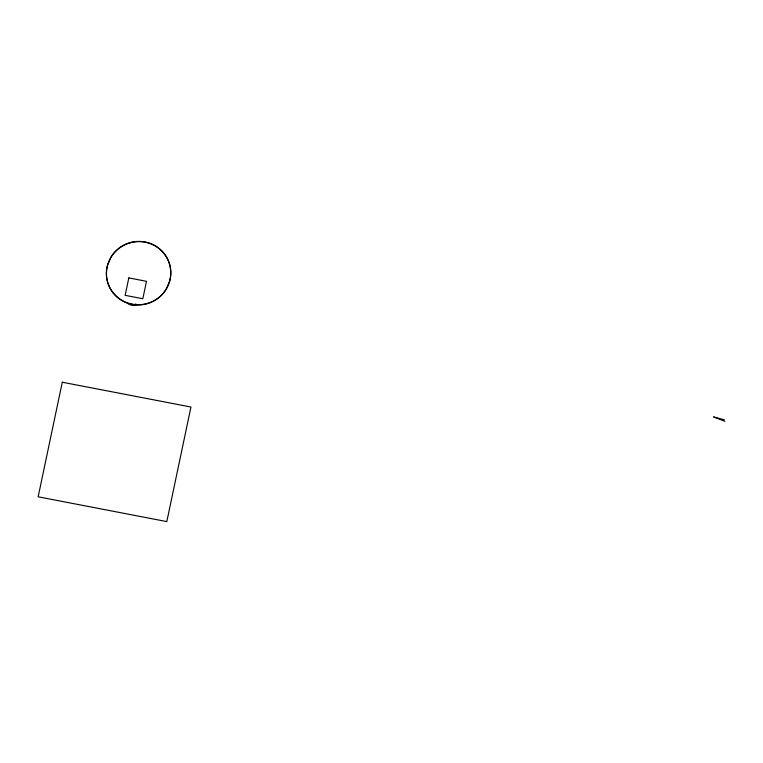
<?xml version="1.0" encoding="UTF-8"?>
<svg xmlns="http://www.w3.org/2000/svg" width="763" height="763" viewBox="0 0 763 763"><rect width="100%" height="100%" fill="white"/><g stroke="black" fill="none" stroke-linecap="round" stroke-linejoin="round"><path stroke-width="1.14" d="M713.71 416.96L724.85 421.3M169.624 281.175L166.391 288.843A32.246 31.598 -17.7 0 1 112.132 291.676A32.246 31.598 -17.7 0 1 133.02 242.148A32.246 31.598 -17.7 0 1 169.605 281.175M713.748 416.97L724.383 419.831M135.661 303.884A4.673 1.574 15.9 0 1 132.924 305.448A4.673 1.574 15.9 0 1 127.125 302.72M62.289 382.225L38.15 496.799L166.811 521.596L190.95 407.022L62.289 382.225M128.823 277.913L125.151 295.329L142.815 298.734L146.486 281.318L128.823 277.913M110.797 257.503L107.564 265.171A32.256 31.607 -17.7 0 0 144.169 304.208A32.256 31.607 -17.7 0 0 165.066 254.661A32.256 31.607 -17.7 0 0 110.797 257.503"/></g></svg>
